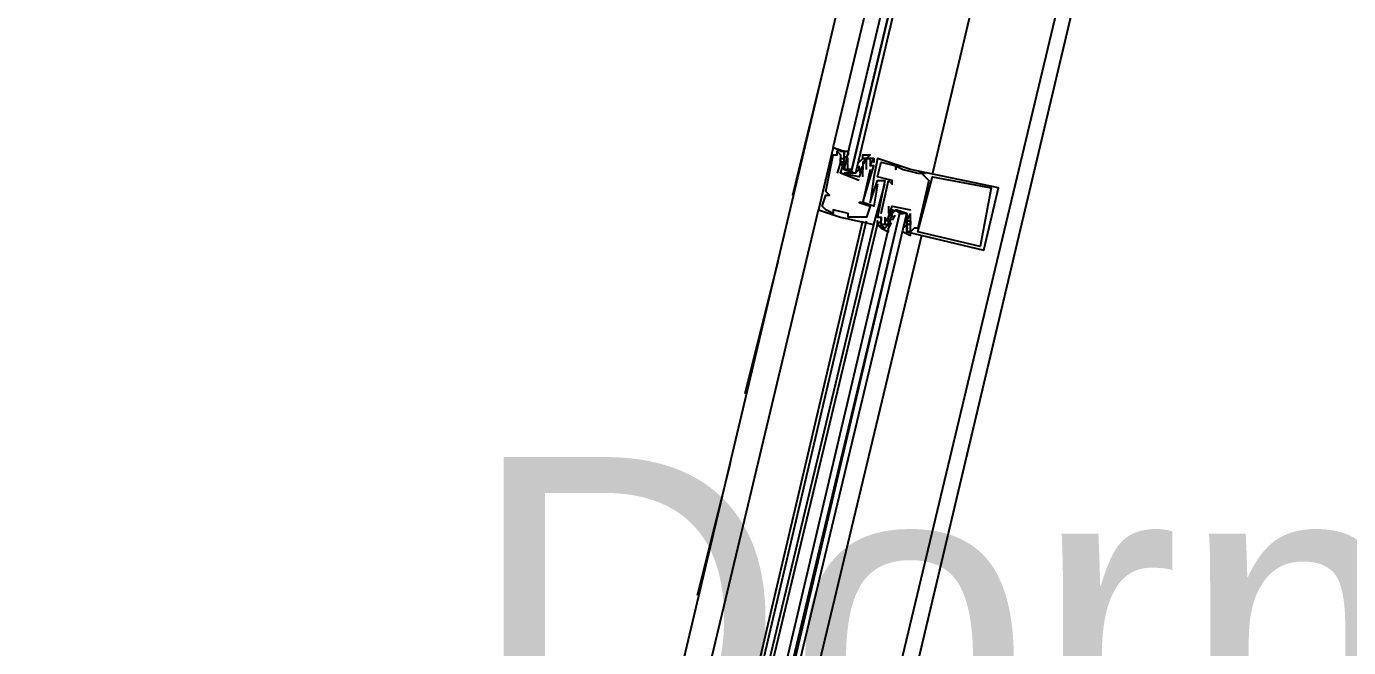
# Model space of a CAD drawing. Header units: feet. Extents: x -84 to 198, y -22 to 181.
# Drawn here: x 119.003 to 123.804, y 51.068 to 53.324 of the extents above; entities that cross this region are included whole.
import ezdxf
from ezdxf.enums import TextEntityAlignment as Align

# ---------------------------------------------------------------- set-up
doc = ezdxf.new("R2010")
doc.units = ezdxf.units.FT
doc.layers.add('A-LINEA', color=7, linetype='CONTINUOUS')
doc.layers.add('A-NOMBRE-ESPACIO', color=2, linetype='CONTINUOUS')

msp = doc.modelspace()

# ---------------------------------------------------------------- linework, layer by layer
at = {"layer": 'A-LINEA'}
for p, q in [((122.68, 56.4844), (120.9333, 49.0978)), ((123.44, 56.2978), (121.68, 48.9244)), ((121.7867, 52.7111), (121.9067, 53.2044)), ((121.9333, 52.8844), (121.9333, 52.8844)), ((121.9467, 52.8711), (121.9467, 52.8711)), ((121.9733, 52.8711), (121.9733, 52.8711)), ((121.9333, 52.8578), (121.9333, 52.8578)), ((121.9467, 52.8578), (121.9467, 52.8578)), ((121.96, 52.8578), (121.96, 52.8578)), ((121.96, 52.8444), (121.96, 52.8444)), ((121.96, 52.8311), (121.96, 52.8311)), ((121.96, 52.8311), (121.96, 52.8311)), ((121.9733, 52.8578), (121.9733, 52.8578)), ((121.9867, 52.8578), (121.9733, 52.8444)), ((121.9733, 52.8444), (121.9733, 52.8444)), ((121.9733, 52.8311), (121.9733, 52.8311)), ((121.9733, 52.8178), (121.9733, 52.8178)), ((121.9858, 52.8155), (121.9852, 52.8359)), ((121.9865, 52.8346), (121.9855, 52.8465)), ((121.9865, 52.808), (121.9855, 52.8198)), ((121.9859, 52.8293), (121.9856, 52.8476)), ((121.9867, 52.8444), (121.9867, 52.8444)), ((122.0267, 52.8311), (122.04, 52.8444)), ((122.0267, 52.8311), (122.0267, 52.8311)), ((122.038, 52.815), (122.0284, 52.797)), ((122.04, 52.8444), (122.04, 52.8444)), ((122.04, 52.8311), (122.04, 52.8311)), ((122.04, 52.8178), (122.04, 52.8178)), ((122.04, 52.8178), (122.04, 52.8178)), ((122.0503, 52.8404), (122.0419, 52.8241)), ((122.0485, 52.8334), (122.0423, 52.8232)), ((122.0533, 52.8444), (122.0533, 52.8444)), ((122.0667, 52.8444), (122.0667, 52.8444)), ((122.0667, 52.8311), (122.0667, 52.8311)), ((122.0667, 52.8178), (122.0667, 52.8178)), ((122.0667, 52.8178), (122.0667, 52.8178)), ((122.08, 52.8444), (122.08, 52.8444)), ((122.08, 52.8444), (122.08, 52.8444)), ((122.08, 52.8311), (122.08, 52.8311)), ((122.08, 52.8178), (122.08, 52.8178)), ((122.0933, 52.8444), (122.0933, 52.8444)), ((122.1067, 52.8311), (122.1067, 52.8311)), ((122.16, 52.8178), (122.16, 52.8178)), ((122.16, 52.8178), (122.16, 52.8178)), ((121.9467, 52.7911), (121.9467, 52.7911)), ((121.96, 52.7911), (121.96, 52.7911)), ((121.96, 52.7911), (121.96, 52.7911)), ((122.0133, 52.7911), (121.9733, 52.7911)), ((121.9867, 52.8044), (122, 52.7911)), ((122.0267, 52.8044), (122.0267, 52.8044)), ((122.0267, 52.7778), (122.0267, 52.7778)), ((122.0267, 52.7778), (122.0267, 52.7778)), ((122.0352, 52.8067), (122.0289, 52.7965)), ((122.04, 52.7778), (122.04, 52.8044)), ((122.04, 52.8044), (122.04, 52.8044)), ((122.04, 52.7778), (122.04, 52.7778)), ((122.0533, 52.8044), (122.0533, 52.8044)), ((122.0667, 52.8044), (122.0667, 52.8044)), ((122.08, 52.7778), (122.08, 52.7778)), ((122.0933, 52.7778), (122.0933, 52.7778)), ((122.16, 52.8044), (122.16, 52.8044)), ((122.1867, 52.8044), (122.1867, 52.8044)), ((122.2133, 52.8044), (122.2133, 52.8044)), ((122.24, 52.7911), (122.24, 52.7911)), ((122.2533, 52.7911), (122.2533, 52.7911)), ((122.2667, 52.7911), (122.2667, 52.7911)), ((122.2667, 52.7778), (122.2667, 52.7778)), ((122.2933, 52.7778), (122.2933, 52.7778)), ((121.9067, 52.7244), (121.9067, 52.7244)), ((122.0267, 52.7644), (122.0267, 52.7644)), ((122.0933, 52.7644), (122.0933, 52.7644)), ((122.0933, 52.7511), (122.0933, 52.7511)), ((122.1067, 52.7511), (122.1067, 52.7511)), ((122.12, 52.7644), (122.12, 52.7644)), ((122.12, 52.7511), (122.12, 52.7511)), ((122.1333, 52.7644), (122.1333, 52.7644)), ((122.1467, 52.7644), (122.1467, 52.7644)), ((122.1467, 52.7511), (122.1467, 52.7511)), ((122.28, 52.7644), (122.28, 52.7644)), ((122.5067, 52.7378), (122.5067, 52.7378)), ((122.5333, 52.7378), (122.5333, 52.7378)), ((121.8933, 52.6711), (121.8933, 52.6711)), ((121.9067, 52.7111), (121.9067, 52.7111)), ((121.92, 52.7111), (121.92, 52.7111)), ((122.0267, 52.6844), (122.0267, 52.6844)), ((122.04, 52.6844), (122.04, 52.6844)), ((122.04, 52.6844), (122.04, 52.6844)), ((122.0667, 52.6844), (122.0667, 52.6844)), ((122.0667, 52.6711), (122.0667, 52.6711)), ((122.08, 52.6711), (122.08, 52.6711)), ((122.1333, 52.6711), (122.1333, 52.6444)), ((122.1333, 52.6711), (122.1333, 52.6711)), ((122.1467, 52.6711), (122.1467, 52.6711)), ((122.1467, 52.6711), (122.1467, 52.6711)), ((121.12, 49.4711), (121.88, 52.6578)), ((121.88, 52.6578), (121.88, 52.6578)), ((121.9067, 52.6578), (121.9067, 52.6578)), ((121.9333, 52.6578), (121.9333, 52.6578)), ((121.9333, 52.6444), (121.9333, 52.6444)), ((121.96, 52.6311), (121.96, 52.6311)), ((121.9867, 52.6444), (121.9867, 52.6444)), ((121.9867, 52.6311), (121.9867, 52.6311)), ((122.0133, 52.6311), (122.0133, 52.6311)), ((122.0533, 52.6311), (122.0533, 52.6311)), ((122.0933, 52.6311), (122.0933, 52.6311)), ((122.1067, 52.6444), (122.1067, 52.6444)), ((122.1067, 52.6311), (122.1067, 52.6311)), ((122.1067, 52.6311), (122.1067, 52.6311)), ((122.12, 52.6311), (122.12, 52.6311)), ((122.1333, 52.6444), (122.1333, 52.6444)), ((122.1333, 52.6311), (122.1333, 52.6311)), ((122.1333, 52.6311), (122.1333, 52.6311)), ((122.1467, 52.6444), (122.1467, 52.6444)), ((122.1486, 52.6206), (122.1583, 52.6385)), ((122.1515, 52.6289), (122.1577, 52.639)), ((122.1733, 52.6444), (122.1867, 52.6444)), ((122.2, 52.6178), (122.2133, 52.6444)), ((122.2, 52.6311), (122.2, 52.6311)), ((122.2133, 52.6578), (122.2133, 52.6578)), ((122.2133, 52.6578), (122.2133, 52.6578)), ((122.2133, 52.6444), (122.2133, 52.6444)), ((121.2933, 49.4311), (122.04, 52.6178)), ((121.3067, 49.4311), (122.0533, 52.6178)), ((121.32, 49.4311), (122.08, 52.6044)), ((121.3333, 49.4311), (122.0933, 52.6044)), ((122.08, 52.6044), (122.08, 52.6044)), ((122.0933, 52.6178), (122.0933, 52.6178)), ((122.0933, 52.6044), (122.0933, 52.6044)), ((122.0933, 52.6044), (122.0933, 52.6044)), ((122.0933, 52.6044), (122.0933, 52.6044)), ((122.0933, 52.6044), (122.0933, 52.6044)), ((122.0933, 52.6044), (122.0933, 52.6044)), ((122.1067, 52.6178), (122.1067, 52.6178)), ((122.1067, 52.6044), (122.1067, 52.6044)), ((122.12, 52.6178), (122.12, 52.6178)), ((122.12, 52.6044), (122.12, 52.6044)), ((122.12, 52.5911), (122.12, 52.5911)), ((122.1333, 52.6178), (122.1333, 52.6178)), ((122.1333, 52.6044), (122.1333, 52.6178)), ((122.1333, 52.6044), (122.1333, 52.6044)), ((122.1364, 52.5952), (122.1448, 52.6114)), ((122.1382, 52.6022), (122.1444, 52.6124)), ((122.1467, 52.6178), (122.1467, 52.6178)), ((122.2, 52.6044), (122.1867, 52.5911)), ((122.1867, 52.6044), (122.1867, 52.6044)), ((122.1867, 52.5911), (122.1867, 52.5911)), ((122.1867, 52.5911), (122.1867, 52.5911)), ((122.2, 52.6178), (122.2, 52.6178)), ((122.2, 52.6044), (122.2, 52.6044)), ((122.2, 52.5778), (122.2, 52.5778)), ((122.2001, 52.6143), (122.2012, 52.6024)), ((122.2001, 52.6009), (122.2012, 52.5891)), ((122.2008, 52.5929), (122.201, 52.5746)), ((122.2009, 52.6201), (122.2014, 52.5997)), ((122.2133, 52.6178), (122.2133, 52.6178)), ((122.2133, 52.6178), (122.2133, 52.6178)), ((122.2133, 52.6044), (122.2133, 52.6044)), ((122.2133, 52.5778), (122.2133, 52.5778)), ((122.2267, 52.5911), (122.2267, 52.5911)), ((122.24, 52.5911), (122.24, 52.5911)), ((122.24, 52.5778), (122.24, 52.5778)), ((122.2533, 52.5644), (121.4933, 49.3911)), ((122.4667, 52.5244), (122.4667, 52.5244)), ((122.48, 52.5111), (122.48, 52.5111)), ((121.6133, 51.9911), (121.7333, 52.4711)), ((121.44, 51.2578), (121.56, 51.7378))]:
    msp.add_line(p, q, dxfattribs=at)
for points in [[(118.2, 75.6978), (115.0667, 62.4578), (114.5867, 60.4578), (117.1867, 59.8444), (117, 59.0311), (123.76, 57.4311), (119.2267, 38.2978), (126.2667, 36.6311)], [(117, 59.0311), (123.76, 57.4311), (119.84, 40.8844)], [(123.1467, 56.3644), (122.72, 54.5911), (122.2933, 52.7911)], [(121.96, 52.8711), (121.96, 52.8711), (121.9333, 52.8844), (122.36, 54.6711)], [(122.4533, 54.6444), (122.0133, 52.7911), (122, 52.7911), (122, 52.8044), (122.44, 54.6578), (122, 52.8044), (121.9867, 52.8044), (121.9733, 52.8044), (122.4133, 54.6578)], [(121.9333, 52.8844), (121.88, 52.6578), (121.96, 52.6311), (122.08, 52.6044), (122.12, 52.7511)], [(121.8933, 52.6711), (121.9067, 52.7111), (121.92, 52.7111), (121.9067, 52.7244), (121.9333, 52.8578), (121.9467, 52.8578), (121.9467, 52.8711), (121.96, 52.8578), (121.96, 52.8311), (121.96, 52.8311), (121.9467, 52.7911)], [(121.9333, 52.8844), (121.9733, 52.8711), (121.9733, 52.8578), (121.9733, 52.8578)], [(121.96, 52.8711), (121.96, 52.8711), (121.9333, 52.8844)], [(121.96, 52.8711), (121.96, 52.8711), (121.9333, 52.8844)], [(121.9733, 52.8044), (121.96, 52.8311), (121.9733, 52.8311), (121.96, 52.8311), (121.9733, 52.8311), (121.9733, 52.8578), (121.9733, 52.8711), (121.96, 52.8711), (121.9867, 52.8711), (121.9867, 52.8578)], [(122.04, 52.8311), (122.04, 52.8178), (122.0267, 52.7778), (121.96, 52.7911), (121.9733, 52.8311), (121.96, 52.8311), (121.96, 52.8444), (121.9733, 52.8444)], [(121.9733, 52.8311), (121.9733, 52.8178), (121.9733, 52.8044), (122.0133, 52.7911), (122.0267, 52.8044), (122.0267, 52.8178)], [(122.04, 52.8444), (122.04, 52.8578), (122.0667, 52.8578), (122.0533, 52.8444), (122.04, 52.8444), (122.0533, 52.8444), (122.04, 52.8311), (122.04, 52.8178), (122.04, 52.8044), (122.0267, 52.7911)], [(122.0933, 52.7511), (122.08, 52.6711), (122.04, 52.6844), (122.08, 52.8178), (122.0667, 52.8178), (122.08, 52.8444), (122.08, 52.8311), (122.08, 52.8444), (122.04, 52.8444), (122.04, 52.8444)], [(122.0533, 52.8044), (122.0533, 52.8444), (122.0667, 52.8444), (122.0667, 52.8311), (122.0667, 52.8178), (122.0667, 52.8178)], [(122.2, 52.5778), (122.48, 52.5111), (122.5333, 52.7378), (122.2133, 52.8044), (122.0933, 52.8444), (122.08, 52.7778), (122.0667, 52.6844), (122.0933, 52.7644), (122.12, 52.7644), (122.0933, 52.6311), (122.1067, 52.6311), (122.1067, 52.6178), (122.0933, 52.6044), (122.0933, 52.6178), (122.0933, 52.6044), (122.12, 52.5911), (122.1333, 52.6044), (122.1333, 52.6044)], [(122.1067, 52.6444), (122.1333, 52.7644), (122.1467, 52.7511), (122.1467, 52.7644), (122.0933, 52.7778), (122.1067, 52.8311), (122.16, 52.8178), (122.16, 52.8044), (122.16, 52.8178), (122.1867, 52.8044), (122.24, 52.7911), (122.2667, 52.7911), (122.2533, 52.7911), (122.2667, 52.7778), (122.28, 52.7644), (122.24, 52.5911), (122.2267, 52.5911), (122.2133, 52.5778), (122.2133, 52.6178), (122.2133, 52.6178), (122.2133, 52.6444)], [(122.0667, 52.8044), (122.04, 52.6844), (122.0267, 52.6844), (122.0667, 52.6711), (122.0533, 52.6311), (122.0133, 52.6311), (121.9867, 52.6311), (121.9867, 52.6444), (121.9333, 52.6578), (121.9333, 52.6444), (121.9067, 52.6578), (121.8933, 52.6711)], [(122.0267, 52.7644), (121.96, 52.7911), (121.96, 52.7911)], [(122.5067, 52.7378), (122.4667, 52.5244), (122.24, 52.5778), (122.2933, 52.7778), (122.5067, 52.7378)], [(122.1333, 52.6178), (122.12, 52.6178), (122.1333, 52.6311), (122.1467, 52.6711), (122.2133, 52.6578)], [(122.1467, 52.6711), (122.1467, 52.6711), (122.2133, 52.6578), (122.2133, 52.6578)], [(121.3867, 49.4178), (122.1467, 52.6444), (122.16, 52.6578), (122.1733, 52.6444), (121.4, 49.4044)], [(121.4267, 49.4044), (122.2, 52.6444), (122.1867, 52.6444), (122.1733, 52.6444), (121.4133, 49.4044)], [(122.1467, 52.6578), (122.1333, 52.6311), (122.1333, 52.6044), (122.12, 52.6044), (122.1333, 52.6044), (122.12, 52.5911), (122.1067, 52.6044), (122.1067, 52.5911), (122.1333, 52.5778), (122.1333, 52.5911)], [(122.12, 52.6311), (122.12, 52.6044), (122.1067, 52.6044), (122.1067, 52.6311), (122.1067, 52.6311)], [(122.1467, 52.6311), (122.1467, 52.6444), (122.1467, 52.6578), (122.2, 52.6444), (122.2, 52.6311), (122.2, 52.6178)], [(122.1867, 52.5778), (122.2133, 52.5644), (122.2133, 52.5778), (122.2, 52.5778), (122.2, 52.5911), (122.2, 52.6044), (122.2, 52.6178), (122.2, 52.6444), (122.16, 52.6578)], [(122.1067, 52.6044), (122.1067, 52.5911), (122.0933, 52.6044)], [(122.1067, 52.6044), (122.1067, 52.5911), (122.0933, 52.6044)], [(122.1067, 52.6044), (122.1067, 52.5911), (122.0933, 52.6044)], [(122.2, 52.6178), (122.2133, 52.6178), (122.2133, 52.6044), (122.2, 52.6044)]]:
    msp.add_lwpolyline(points, dxfattribs=at)

# ---------------------------------------------------------------- texts
at = {"layer": 'A-NOMBRE-ESPACIO'}
msp.add_text('Dorm. principal', height=1.2, dxfattribs=at).set_placement((126, 50.56), align=Align.CENTER)

doc.saveas('drawing.dxf')
